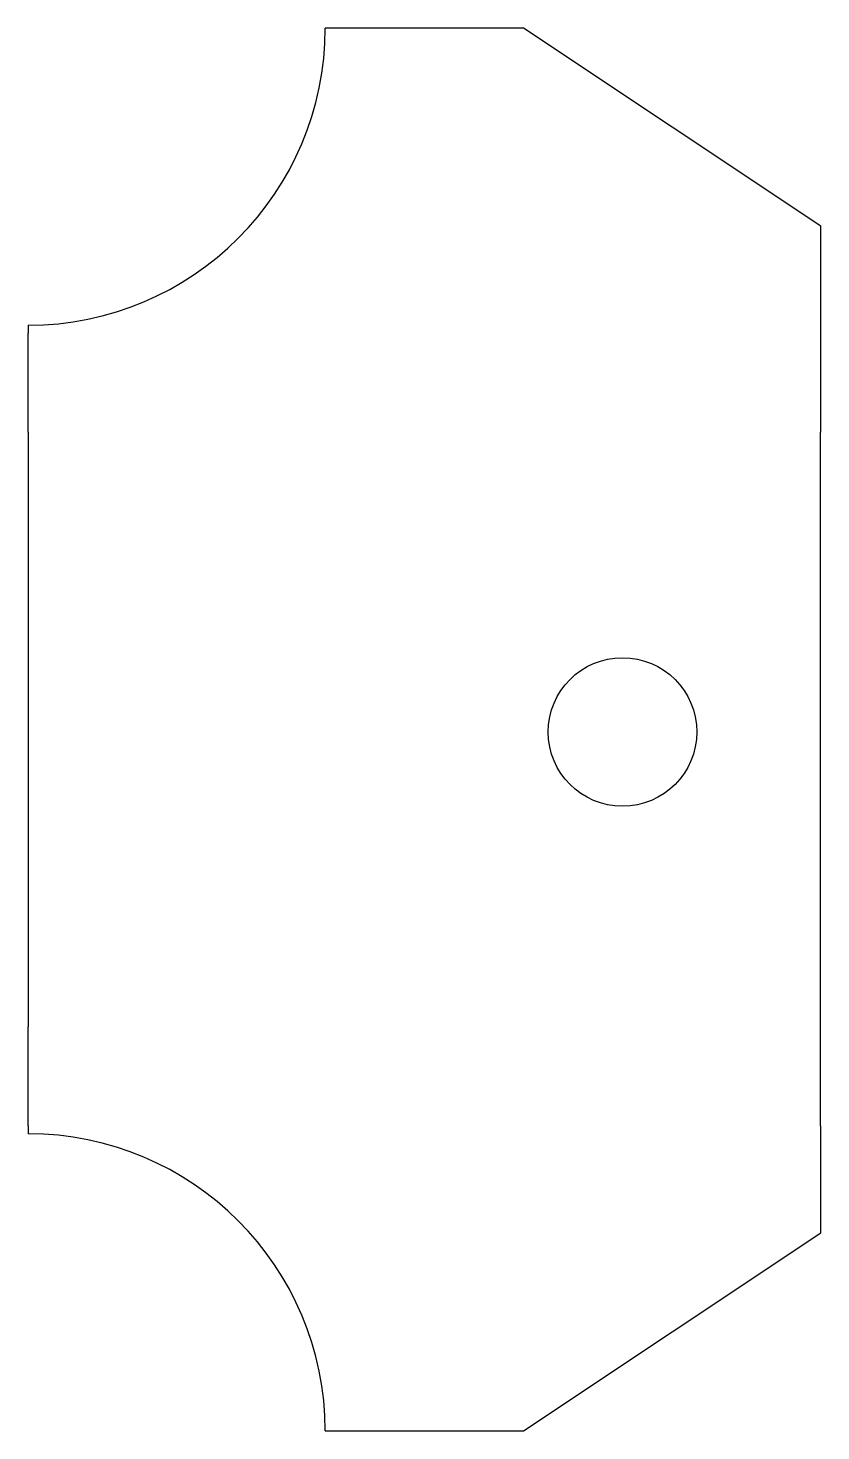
# Model space of a CAD drawing. Header units: inches. Extents: x 2 to 3, y 2 to 3.77.
import ezdxf

# ---------------------------------------------------------------- set-up
doc = ezdxf.new("R2010")
doc.units = ezdxf.units.IN
doc.header["$MEASUREMENT"] = 0
doc.layers.get('0').update_dxf_attribs({"linetype": 'CONTINUOUS'})

msp = doc.modelspace()

# ---------------------------------------------------------------- linework, layer by layer
for p, q in [((2.625, 3.77, 0.0625), (2.375, 3.77, 0.0625)), ((3.0005, 3.52, 0.0625), (2.625, 3.77, 0.0625)), ((3.0005, 3.385, 0.0625), (3.0005, 3.52, 0.0625)), ((2, 3.395, 0.0625), (2, 3.385, 0.0625)), ((2, 3.26), (2, 3.385)), ((3.0005, 3.26), (3.0005, 3.385)), ((2, 3.26, 0.0625), (2, 2.51, 0.0625)), ((3, 2.51, 0.0625), (3, 3.26, 0.0625)), ((2, 2.385), (2, 2.51)), ((3, 2.385), (3, 2.51)), ((2, 2.385, 0.0625), (2, 2.375, 0.0625)), ((3.0005, 2.25, 0.0625), (3.0005, 2.385, 0.0625)), ((2.625, 2, 0.0625), (3.0005, 2.25, 0.0625)), ((2.375, 2, 0.0625), (2.625, 2, 0.0625))]:
    msp.add_line(p, q)
msp.add_circle((2.7501, 2.8819), 0.0937)
for centre, start, end in [((2, 3.77, 0.0625), 270, 360), ((2, 2, 0.0625), 0, 90)]:
    msp.add_arc(centre, 0.375, start, end)

doc.saveas('drawing.dxf')
